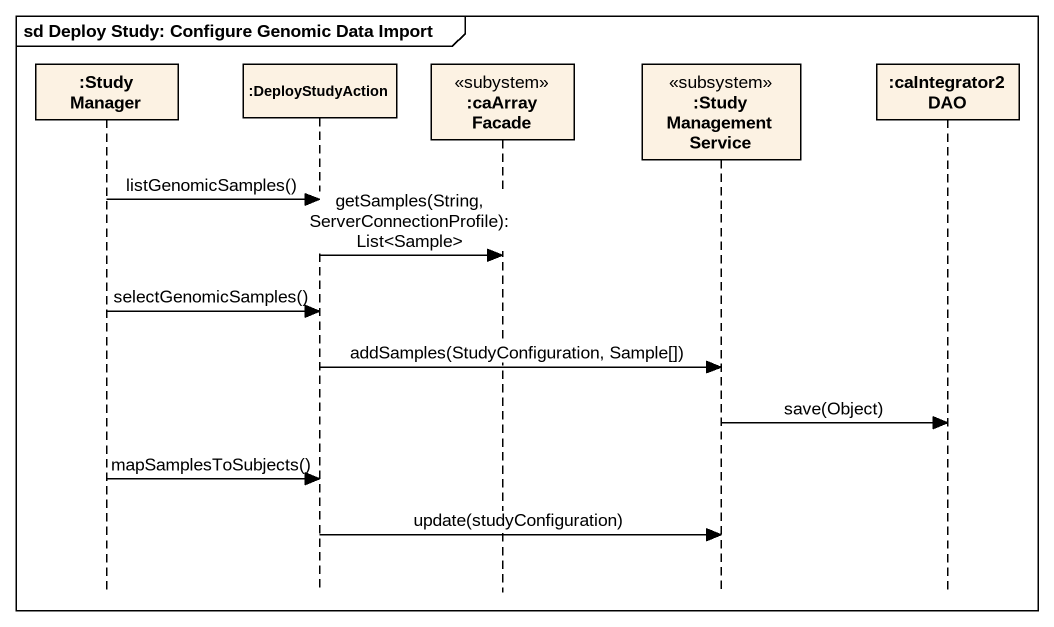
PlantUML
@startuml
mainframe sd Deploy Study: Configure Genomic Data Import
hide footbox
participant ":Study Manager" as Study_Manager
participant ":DeployStudyAction" as DeployStudyAction
participant ":caArray Facade" as caArray_Facade <<subystem>>
participant ":Study Management Service" as Study_Management_Service <<subsystem>>
participant ":caIntegrator2 DAO" as caIntegrator2_DAO

Study_Manager -> DeployStudyAction : listGenomicSamples()
DeployStudyAction -> caArray_Facade : getSamples(String, ServerConnectionProfile): List<Sample>
Study_Manager -> DeployStudyAction : selectGenomicSamples()
DeployStudyAction -> Study_Management_Service : addSamples(StudyConfiguration, Sample[])
Study_Management_Service -> caIntegrator2_DAO : save(Object)
Study_Manager -> DeployStudyAction : mapSamplesToSubjects()
DeployStudyAction -> Study_Management_Service : update(studyConfiguration)
@enduml
